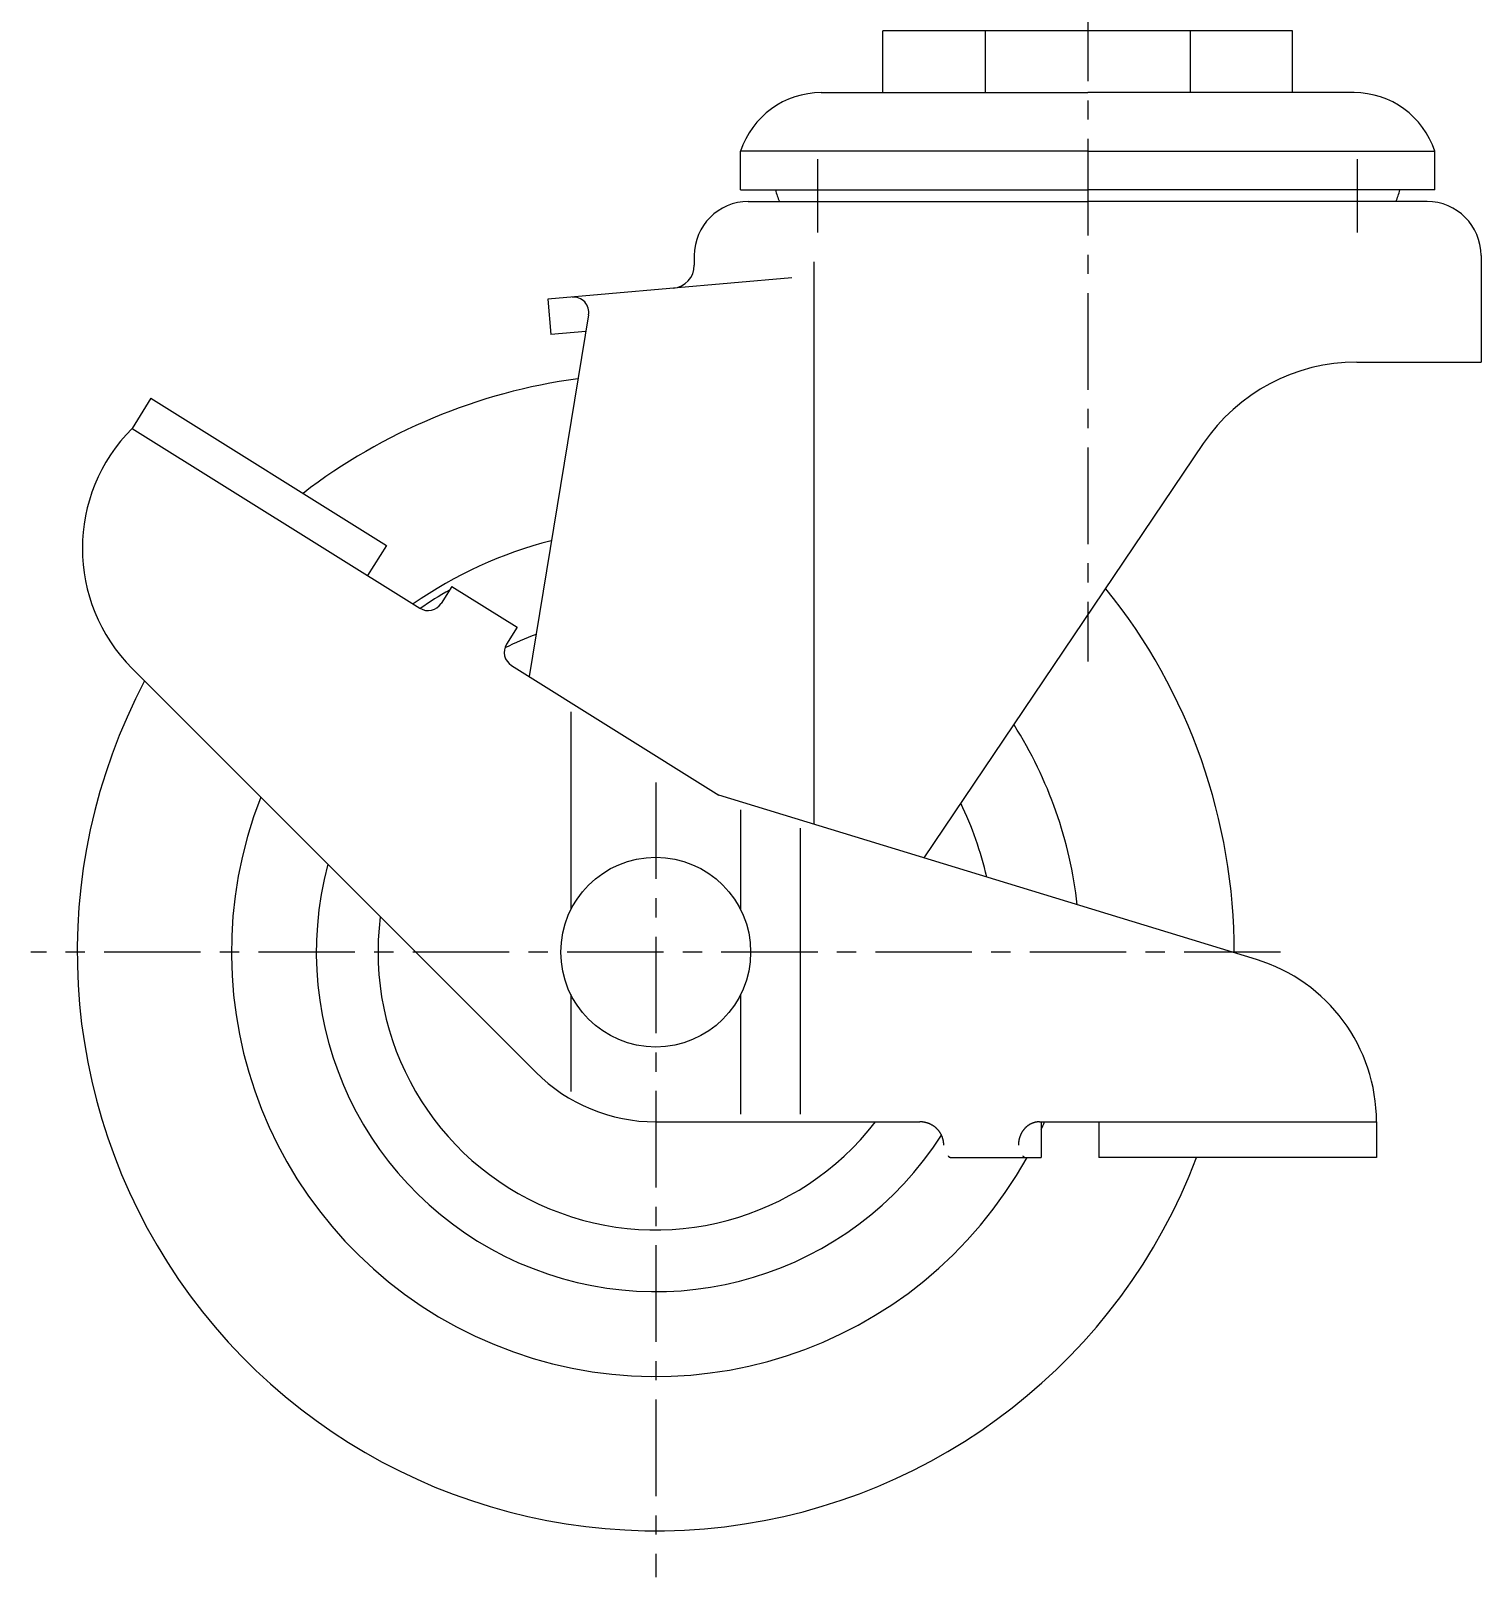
# Model space of a CAD drawing. Extents: x 1 to 224, y -18 to 261.
# Drawn here: x 126.7 to 220.7, y 37.2 to 137.4 of the extents above; entities that cross this region are included whole.
import ezdxf

# ---------------------------------------------------------------- set-up
doc = ezdxf.new("R2010")
doc.units = 0
doc.header["$LTSCALE"] = 5
doc.linetypes.add('CENTER', pattern=[2, 1.25, -0.25, 0.25, -0.25])
doc.layers.get('0').update_dxf_attribs({"linetype": 'CONTINUOUS'})
doc.layers.add('CENTER', color=1, linetype='CENTER')

msp = doc.modelspace()

# ---------------------------------------------------------------- linework, layer by layer
at = {"color": 7, "linetype": 'CONTINUOUS'}
for p, q in [((208.443752, 137.427992), (181.885639, 137.427992)), ((181.885639, 133.427992), (181.885639, 137.427992)), ((188.525167, 137.427992), (188.525167, 133.427992)), ((201.804224, 137.427992), (201.804224, 133.427992)), ((208.443752, 133.427992), (208.443752, 137.427992)), ((177.895374, 133.427992), (195.164696, 133.427992)), ((212.434017, 133.427992), (195.164696, 133.427992)), ((172.664696, 127.127992), (172.664696, 129.627992)), ((172.664696, 127.127992), (172.664696, 129.627992)), ((195.164696, 129.627992), (172.664696, 129.627992)), ((195.164696, 129.627992), (217.664696, 129.627992)), ((217.664696, 127.127992), (217.664696, 129.627992)), ((217.664696, 127.127992), (217.664696, 129.627992)), ((172.664696, 127.127992), (174.936028, 127.127992)), ((172.664696, 127.127992), (195.164696, 127.127992)), ((173.164696, 126.371742), (195.164696, 126.371742)), ((217.664696, 127.127992), (195.164696, 127.127992)), ((217.164696, 126.371742), (195.164696, 126.371742)), ((217.664696, 127.127992), (215.393363, 127.127992)), ((169.664696, 122.871742), (169.664696, 122.246239)), ((177.406317, 122.471742), (177.406317, 86.024664)), ((220.664696, 122.871742), (220.664696, 115.971742)), ((175.981109, 121.424356), (160.164696, 120.0406)), ((160.164696, 120.0406), (160.365154, 117.749352)), ((162.814311, 119.019811), (158.957247, 95.592681)), ((162.637879, 117.948189), (160.365154, 117.749352)), ((212.606812, 115.971742), (218.364696, 115.971742)), ((212.606812, 115.971742), (220.664696, 115.971742)), ((218.364696, 115.971742), (220.664696, 115.971742)), ((134.442384, 113.623378), (133.22357, 111.672867)), ((134.442384, 113.623378), (149.70725, 104.084831)), ((133.22357, 111.672867), (151.880628, 100.014644)), ((202.658361, 110.682057), (184.552971, 83.839712)), ((149.70725, 104.084831), (148.488436, 102.134321)), ((153.947491, 101.435235), (153.258596, 100.332772)), ((153.947491, 101.435235), (158.187731, 98.785639)), ((158.187731, 98.785639), (157.498836, 97.683176)), ((157.816965, 96.305209), (171.264032, 87.902549)), ((133.22357, 96.116518), (159.386521, 69.953567)), ((161.664696, 93.311291), (161.664696, 80.48356)), ((206.10337, 77.251094), (171.264032, 87.902549)), ((172.664696, 86.951477), (172.664696, 80.48356)), ((176.531392, 85.769309), (176.531392, 67.231742)), ((161.664696, 74.979924), (161.664696, 68.705462)), ((172.664696, 74.979924), (172.664696, 67.231742)), ((167.164696, 66.731742), (184.28774, 66.731742)), ((192.033707, 66.731742), (213.887281, 66.731742)), ((192.147182, 66.731742), (192.147182, 64.431742)), ((195.887281, 66.731742), (195.887281, 64.431742)), ((213.887281, 66.731742), (213.887281, 64.431742)), ((186.274199, 64.431742), (192.147182, 64.431742)), ((213.887281, 64.431742), (195.887281, 64.431742))]:
    msp.add_line(p, q, dxfattribs=at)
for points in [[(185.836, 65.2317, 0), (185.836, 65.2501, 0), (185.836, 65.2686, 0), (185.835, 65.287, 0), (185.835, 65.3053, 0), (185.834, 65.3237, 0), (185.832, 65.3421, 0), (185.831, 65.3604, 0), (185.829, 65.3788, 0), (185.827, 65.3971, 0), (185.825, 65.4154, 0), (185.822, 65.4336, 0), (185.82, 65.4518, 0), (185.817, 65.47, 0), (185.814, 65.4882, 0), (185.81, 65.5063, 0), (185.807, 65.5244, 0), (185.803, 65.5424, 0), (185.799, 65.5604, 0), (185.795, 65.5783, 0), (185.79, 65.5962, 0), (185.785, 65.614, 0), (185.78, 65.6318, 0), (185.775, 65.6495, 0), (185.77, 65.6672, 0), (185.764, 65.6848, 0), (185.758, 65.7023, 0), (185.752, 65.7197, 0), (185.746, 65.7371, 0), (185.739, 65.7544, 0), (185.733, 65.7716, 0), (185.726, 65.7887, 0), (185.719, 65.8058, 0), (185.711, 65.8227, 0), (185.704, 65.8396, 0), (185.696, 65.8564, 0), (185.688, 65.8731, 0), (185.68, 65.8897, 0), (185.671, 65.9062, 0), (185.662, 65.9226, 0), (185.654, 65.9388, 0), (185.645, 65.955, 0), (185.635, 65.9711, 0), (185.626, 65.987, 0), (185.616, 66.0029, 0), (185.606, 66.0186, 0), (185.596, 66.0342, 0), (185.586, 66.0497, 0), (185.575, 66.0651, 0), (185.565, 66.0803, 0), (185.554, 66.0955, 0), (185.543, 66.1104, 0), (185.532, 66.1253, 0), (185.52, 66.14, 0), (185.509, 66.1546, 0), (185.497, 66.169, 0), (185.485, 66.1833, 0), (185.473, 66.1975, 0), (185.46, 66.2115, 0), (185.448, 66.2254, 0), (185.435, 66.2391, 0), (185.422, 66.2526, 0), (185.409, 66.2661, 0), (185.396, 66.2793, 0), (185.383, 66.2924, 0), (185.369, 66.3053, 0), (185.356, 66.3181, 0), (185.342, 66.3307, 0), (185.328, 66.3432, 0), (185.314, 66.3554, 0), (185.299, 66.3676, 0), (185.285, 66.3795, 0), (185.27, 66.3913, 0), (185.255, 66.4028, 0), (185.241, 66.4143, 0), (185.225, 66.4255, 0), (185.21, 66.4366, 0), (185.195, 66.4474, 0), (185.179, 66.4581, 0), (185.164, 66.4686, 0), (185.148, 66.4789, 0), (185.132, 66.4891, 0), (185.116, 66.499, 0), (185.1, 66.5088, 0), (185.084, 66.5183, 0), (185.068, 66.5277, 0), (185.051, 66.5369, 0), (185.035, 66.5458, 0), (185.018, 66.5546, 0), (185.001, 66.5632, 0), (184.984, 66.5716, 0), (184.967, 66.5798, 0), (184.95, 66.5877, 0), (184.933, 66.5955, 0), (184.915, 66.6031, 0), (184.898, 66.6104, 0), (184.88, 66.6176, 0), (184.863, 66.6245, 0), (184.845, 66.6312, 0), (184.827, 66.6378, 0), (184.809, 66.6441, 0), (184.792, 66.6502, 0), (184.774, 66.656, 0), (184.755, 66.6617, 0), (184.737, 66.6672, 0), (184.719, 66.6724, 0), (184.701, 66.6774, 0), (184.682, 66.6822, 0), (184.664, 66.6868, 0), (184.646, 66.6912, 0), (184.627, 66.6953, 0), (184.608, 66.6992, 0), (184.59, 66.7029, 0), (184.571, 66.7064, 0), (184.553, 66.7097, 0), (184.534, 66.7127, 0), (184.515, 66.7155, 0), (184.496, 66.7181, 0), (184.477, 66.7205, 0), (184.458, 66.7226, 0), (184.44, 66.7245, 0), (184.421, 66.7262, 0), (184.402, 66.7277, 0), (184.383, 66.7289, 0), (184.364, 66.7299, 0), (184.345, 66.7307, 0), (184.326, 66.7313, 0), (184.307, 66.7316, 0), (184.288, 66.7317, 0)], [(192.034, 66.7317, 0), (192.017, 66.7316, 0), (192, 66.7313, 0), (191.984, 66.7307, 0), (191.967, 66.7299, 0), (191.951, 66.7289, 0), (191.934, 66.7277, 0), (191.917, 66.7262, 0), (191.901, 66.7245, 0), (191.884, 66.7226, 0), (191.868, 66.7205, 0), (191.851, 66.7181, 0), (191.835, 66.7155, 0), (191.818, 66.7127, 0), (191.802, 66.7097, 0), (191.785, 66.7064, 0), (191.769, 66.7029, 0), (191.753, 66.6992, 0), (191.737, 66.6953, 0), (191.72, 66.6912, 0), (191.704, 66.6868, 0), (191.688, 66.6822, 0), (191.672, 66.6774, 0), (191.656, 66.6724, 0), (191.64, 66.6672, 0), (191.624, 66.6617, 0), (191.608, 66.656, 0), (191.593, 66.6502, 0), (191.577, 66.6441, 0), (191.561, 66.6378, 0), (191.546, 66.6312, 0), (191.53, 66.6245, 0), (191.515, 66.6176, 0), (191.499, 66.6104, 0), (191.484, 66.6031, 0), (191.469, 66.5955, 0), (191.454, 66.5877, 0), (191.439, 66.5798, 0), (191.424, 66.5716, 0), (191.409, 66.5632, 0), (191.394, 66.5546, 0), (191.38, 66.5458, 0), (191.365, 66.5369, 0), (191.351, 66.5277, 0), (191.337, 66.5183, 0), (191.322, 66.5088, 0), (191.308, 66.499, 0), (191.294, 66.4891, 0), (191.28, 66.4789, 0), (191.267, 66.4686, 0), (191.253, 66.4581, 0), (191.239, 66.4474, 0), (191.226, 66.4366, 0), (191.213, 66.4255, 0), (191.199, 66.4143, 0), (191.186, 66.4028, 0), (191.173, 66.3913, 0), (191.161, 66.3795, 0), (191.148, 66.3676, 0), (191.135, 66.3554, 0), (191.123, 66.3432, 0), (191.111, 66.3307, 0), (191.099, 66.3181, 0), (191.087, 66.3053, 0), (191.075, 66.2924, 0), (191.063, 66.2793, 0), (191.052, 66.2661, 0), (191.04, 66.2526, 0), (191.029, 66.2391, 0), (191.018, 66.2254, 0), (191.007, 66.2115, 0), (190.996, 66.1975, 0), (190.985, 66.1833, 0), (190.975, 66.169, 0), (190.965, 66.1546, 0), (190.955, 66.14, 0), (190.945, 66.1253, 0), (190.935, 66.1104, 0), (190.925, 66.0955, 0), (190.916, 66.0803, 0), (190.906, 66.0651, 0), (190.897, 66.0497, 0), (190.888, 66.0342, 0), (190.879, 66.0186, 0), (190.871, 66.0029, 0), (190.862, 65.987, 0), (190.854, 65.9711, 0), (190.846, 65.955, 0), (190.838, 65.9388, 0), (190.83, 65.9226, 0), (190.822, 65.9062, 0), (190.815, 65.8897, 0), (190.808, 65.8731, 0), (190.801, 65.8564, 0), (190.794, 65.8396, 0), (190.787, 65.8227, 0), (190.781, 65.8058, 0), (190.775, 65.7887, 0), (190.769, 65.7716, 0), (190.763, 65.7544, 0), (190.757, 65.7371, 0), (190.751, 65.7197, 0), (190.746, 65.7023, 0), (190.741, 65.6848, 0), (190.736, 65.6672, 0), (190.731, 65.6495, 0), (190.727, 65.6318, 0), (190.722, 65.614, 0), (190.718, 65.5962, 0), (190.714, 65.5783, 0), (190.711, 65.5604, 0), (190.707, 65.5424, 0), (190.704, 65.5244, 0), (190.701, 65.5063, 0), (190.698, 65.4882, 0), (190.695, 65.47, 0), (190.692, 65.4518, 0), (190.69, 65.4336, 0), (190.688, 65.4154, 0), (190.686, 65.3971, 0), (190.684, 65.3788, 0), (190.683, 65.3604, 0), (190.681, 65.3421, 0), (190.68, 65.3237, 0), (190.679, 65.3053, 0), (190.679, 65.287, 0), (190.678, 65.2686, 0), (190.678, 65.2501, 0), (190.678, 65.2317, 0)], [(186.112, 64.5238, 0), (186.114, 64.5224, 0), (186.115, 64.521, 0), (186.116, 64.5196, 0), (186.117, 64.5182, 0), (186.119, 64.5168, 0), (186.12, 64.5155, 0), (186.121, 64.5141, 0), (186.122, 64.5128, 0), (186.124, 64.5114, 0), (186.125, 64.5101, 0), (186.126, 64.5088, 0), (186.127, 64.5075, 0), (186.128, 64.5062, 0), (186.13, 64.5049, 0), (186.131, 64.5036, 0), (186.132, 64.5024, 0), (186.133, 64.5011, 0), (186.135, 64.4999, 0), (186.136, 64.4987, 0), (186.137, 64.4974, 0), (186.138, 64.4962, 0), (186.14, 64.495, 0), (186.141, 64.4939, 0), (186.142, 64.4927, 0), (186.143, 64.4915, 0), (186.145, 64.4904, 0), (186.146, 64.4892, 0), (186.147, 64.4881, 0), (186.148, 64.487, 0), (186.15, 64.4859, 0), (186.151, 64.4848, 0), (186.152, 64.4837, 0), (186.153, 64.4826, 0), (186.155, 64.4816, 0), (186.156, 64.4805, 0), (186.157, 64.4795, 0), (186.158, 64.4784, 0), (186.16, 64.4774, 0), (186.161, 64.4764, 0), (186.162, 64.4754, 0), (186.163, 64.4744, 0), (186.165, 64.4735, 0), (186.166, 64.4725, 0), (186.167, 64.4716, 0), (186.168, 64.4706, 0), (186.17, 64.4697, 0), (186.171, 64.4688, 0), (186.172, 64.4679, 0), (186.174, 64.467, 0), (186.175, 64.4661, 0), (186.176, 64.4652, 0), (186.177, 64.4644, 0), (186.179, 64.4635, 0), (186.18, 64.4627, 0), (186.181, 64.4618, 0), (186.182, 64.461, 0), (186.184, 64.4602, 0), (186.185, 64.4594, 0), (186.186, 64.4586, 0), (186.187, 64.4579, 0), (186.189, 64.4571, 0), (186.19, 64.4563, 0), (186.191, 64.4556, 0), (186.192, 64.4549, 0), (186.194, 64.4542, 0), (186.195, 64.4535, 0), (186.196, 64.4528, 0), (186.198, 64.4521, 0), (186.199, 64.4514, 0), (186.2, 64.4508, 0), (186.201, 64.4501, 0), (186.203, 64.4495, 0), (186.204, 64.4488, 0), (186.205, 64.4482, 0), (186.206, 64.4476, 0), (186.208, 64.447, 0), (186.209, 64.4464, 0), (186.21, 64.4459, 0), (186.212, 64.4453, 0), (186.213, 64.4448, 0), (186.214, 64.4442, 0), (186.215, 64.4437, 0), (186.217, 64.4432, 0), (186.218, 64.4427, 0), (186.219, 64.4422, 0), (186.22, 64.4417, 0), (186.222, 64.4412, 0), (186.223, 64.4408, 0), (186.224, 64.4403, 0), (186.226, 64.4399, 0), (186.227, 64.4395, 0), (186.228, 64.4391, 0), (186.229, 64.4387, 0), (186.231, 64.4383, 0), (186.232, 64.4379, 0), (186.233, 64.4375, 0), (186.235, 64.4372, 0), (186.236, 64.4368, 0), (186.237, 64.4365, 0), (186.238, 64.4362, 0), (186.24, 64.4359, 0), (186.241, 64.4356, 0), (186.242, 64.4353, 0), (186.243, 64.435, 0), (186.245, 64.4347, 0), (186.246, 64.4345, 0), (186.247, 64.4342, 0), (186.249, 64.434, 0), (186.25, 64.4338, 0), (186.251, 64.4336, 0), (186.252, 64.4334, 0), (186.254, 64.4332, 0), (186.255, 64.433, 0), (186.256, 64.4329, 0), (186.258, 64.4327, 0), (186.259, 64.4326, 0), (186.26, 64.4324, 0), (186.261, 64.4323, 0), (186.263, 64.4322, 0), (186.264, 64.4321, 0), (186.265, 64.432, 0), (186.267, 64.4319, 0), (186.268, 64.4319, 0), (186.269, 64.4318, 0), (186.27, 64.4318, 0), (186.272, 64.4318, 0), (186.273, 64.4317, 0), (186.274, 64.4317, 0)], [(190.954, 64.5238, 0), (190.955, 64.5224, 0), (190.956, 64.521, 0), (190.957, 64.5196, 0), (190.959, 64.5182, 0), (190.96, 64.5168, 0), (190.961, 64.5155, 0), (190.962, 64.5141, 0), (190.964, 64.5128, 0), (190.965, 64.5114, 0), (190.966, 64.5101, 0), (190.967, 64.5088, 0), (190.968, 64.5075, 0), (190.97, 64.5062, 0), (190.971, 64.5049, 0), (190.972, 64.5036, 0), (190.973, 64.5024, 0), (190.975, 64.5011, 0), (190.976, 64.4999, 0), (190.977, 64.4987, 0), (190.978, 64.4974, 0), (190.98, 64.4962, 0), (190.981, 64.495, 0), (190.982, 64.4939, 0), (190.983, 64.4927, 0), (190.985, 64.4915, 0), (190.986, 64.4904, 0), (190.987, 64.4892, 0), (190.988, 64.4881, 0), (190.99, 64.487, 0), (190.991, 64.4859, 0), (190.992, 64.4848, 0), (190.993, 64.4837, 0), (190.995, 64.4826, 0), (190.996, 64.4816, 0), (190.997, 64.4805, 0), (190.998, 64.4795, 0), (191, 64.4784, 0), (191.001, 64.4774, 0), (191.002, 64.4764, 0), (191.003, 64.4754, 0), (191.005, 64.4744, 0), (191.006, 64.4735, 0), (191.007, 64.4725, 0), (191.008, 64.4716, 0), (191.01, 64.4706, 0), (191.011, 64.4697, 0), (191.012, 64.4688, 0), (191.013, 64.4679, 0), (191.015, 64.467, 0), (191.016, 64.4661, 0), (191.017, 64.4652, 0), (191.019, 64.4644, 0), (191.02, 64.4635, 0), (191.021, 64.4627, 0), (191.022, 64.4618, 0), (191.024, 64.461, 0), (191.025, 64.4602, 0), (191.026, 64.4594, 0), (191.027, 64.4586, 0), (191.029, 64.4579, 0), (191.03, 64.4571, 0), (191.031, 64.4563, 0), (191.032, 64.4556, 0), (191.034, 64.4549, 0), (191.035, 64.4542, 0), (191.036, 64.4535, 0), (191.038, 64.4528, 0), (191.039, 64.4521, 0), (191.04, 64.4514, 0), (191.041, 64.4508, 0), (191.043, 64.4501, 0), (191.044, 64.4495, 0), (191.045, 64.4488, 0), (191.046, 64.4482, 0), (191.048, 64.4476, 0), (191.049, 64.447, 0), (191.05, 64.4464, 0), (191.052, 64.4459, 0), (191.053, 64.4453, 0), (191.054, 64.4448, 0), (191.055, 64.4442, 0), (191.057, 64.4437, 0), (191.058, 64.4432, 0), (191.059, 64.4427, 0), (191.06, 64.4422, 0), (191.062, 64.4417, 0), (191.063, 64.4412, 0), (191.064, 64.4408, 0), (191.066, 64.4403, 0), (191.067, 64.4399, 0), (191.068, 64.4395, 0), (191.069, 64.4391, 0), (191.071, 64.4387, 0), (191.072, 64.4383, 0), (191.073, 64.4379, 0), (191.074, 64.4375, 0), (191.076, 64.4372, 0), (191.077, 64.4368, 0), (191.078, 64.4365, 0), (191.08, 64.4362, 0), (191.081, 64.4359, 0), (191.082, 64.4356, 0), (191.083, 64.4353, 0), (191.085, 64.435, 0), (191.086, 64.4347, 0), (191.087, 64.4345, 0), (191.089, 64.4342, 0), (191.09, 64.434, 0), (191.091, 64.4338, 0), (191.092, 64.4336, 0), (191.094, 64.4334, 0), (191.095, 64.4332, 0), (191.096, 64.433, 0), (191.097, 64.4329, 0), (191.099, 64.4327, 0), (191.1, 64.4326, 0), (191.101, 64.4324, 0), (191.103, 64.4323, 0), (191.104, 64.4322, 0), (191.105, 64.4321, 0), (191.106, 64.432, 0), (191.108, 64.4319, 0), (191.109, 64.4319, 0), (191.11, 64.4318, 0), (191.112, 64.4318, 0), (191.113, 64.4318, 0), (191.114, 64.4317, 0), (191.115, 64.4317, 0)]]:
    msp.add_polyline3d(points, dxfattribs=at)
msp.add_circle((167.164696, 77.731742), 6.15, dxfattribs=at)
for centre, radius, start, end in [((177.895374, 127.927992), 5.5, 90, 161.995547), ((177.895374, 127.927992), 5.5, 90, 161.995547), ((212.434017, 127.927992), 5.5, 18.004453, 90), ((212.434017, 127.927992), 5.5, 18.004453, 90), ((173.164696, 122.871742), 3.5, 90, 180), ((177.664696, 127.649992), 2.778, 190.830546, 207.395702), ((212.664696, 127.649992), 2.778, 332.604298, 349.169454), ((217.164696, 122.871742), 3.5, 0, 90), ((168.164696, 122.246239), 1.5, 275, 0), ((161.827595, 119.182265), 1, 350.650645, 95), ((212.606812, 103.971742), 12, 90, 146), ((212.606812, 103.971742), 12, 90, 146), ((167.164696, 77.731742), 37.5, 97.734097, 127.557287), ((141.001745, 103.894693), 11, 135, 225), ((167.164696, 77.731742), 27.5, 104.265565, 124.881017), ((167.164696, 77.731742), 37.5, 359.937671, 38.898703), ((152.410547, 100.862692), 1, 238, 328), ((167.164696, 77.731742), 27, 119.686013, 124.426652), ((167.164696, 77.731742), 22, 110.650645, 116.38164), ((158.346884, 97.153257), 1, 148, 238), ((167.164696, 77.731742), 37.5, 152.057624, 339.226983), ((167.164696, 77.731742), 27.5, 6.407614, 32.359692), ((167.164696, 77.731742), 27.5, 158.578178, 331.076831), ((167.164696, 77.731742), 22, 12.774474, 26), ((167.164696, 77.731742), 22, 165, 327.36245), ((167.164696, 77.731742), 18, 172.669887, 322.330113), ((202.887281, 66.731742), 11, 0, 73), ((167.164696, 77.731742), 11, 225, 270), ((167.164696, 77.731742), 27.5, 335.29258, 336.421822)]:
    msp.add_arc(centre, radius, start, end, dxfattribs=at)
at = {"layer": 'CENTER', "color": 1, "linetype": 'CENTER'}
for p, q in [((195.164696, 180.427992), (195.164696, 96.572241)), ((177.664696, 124.371742), (177.664696, 129.127992)), ((212.664696, 124.371742), (212.664696, 129.127992)), ((167.164696, 88.731742), (167.164696, 37.231742)), ((207.664696, 77.731742), (126.664696, 77.731742))]:
    msp.add_line(p, q, dxfattribs=at)

doc.saveas('drawing.dxf')
